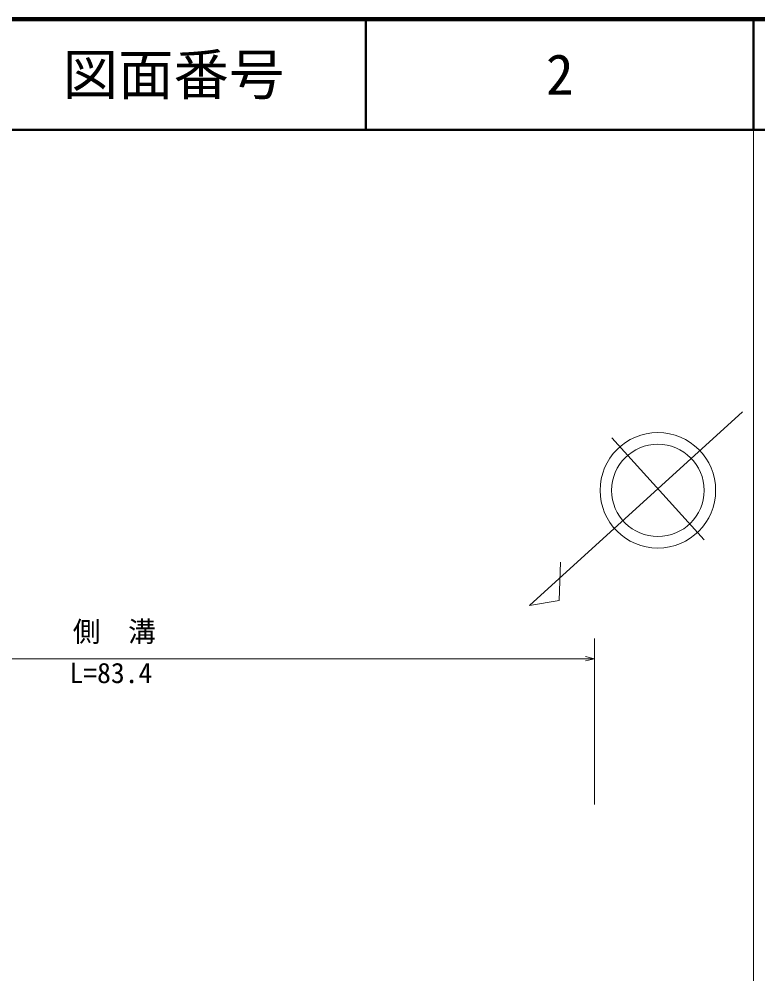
# Model space of a CAD drawing. Units: millimetres, scale not verified. Extents: x 40000 to 680000, y 20000 to 380000.
# Drawn here: x 512682 to 579385, y 293758 to 380000 of the extents above; entities that cross this region are included whole.
import ezdxf
from ezdxf.enums import TextEntityAlignment as Align

# ---------------------------------------------------------------- set-up
doc = ezdxf.new("R2010")
doc.units = ezdxf.units.MM
doc.header["$LTSCALE"] = 1000
for name, color, linetype, lineweight in [('M-BMK-SRVR', 3, 'Continuous', 13), ('M-STR-HTXT', 7, 'Continuous', 13), ('M-TTL', 2, 'Continuous', 140), ('M-TTL-BAND', 7, 'Continuous', 13), ('M-TTL-LINE', 7, 'Continuous', 50)]:
    doc.layers.add(name, color=color, linetype=linetype, lineweight=lineweight)
doc.layers.add('M-TTL-TXT', color=7, linetype='Continuous')
doc.styles.add('ＭＳ ゴシック', font='')
doc.styles.get('ＭＳ ゴシック').set_extended_font_data('MS Gothic')

msp = doc.modelspace()

# ---------------------------------------------------------------- linework, layer by layer
at = {"layer": 'M-BMK-SRVR'}
for p, q in [((577983, 344541), (558770, 327023)), ((574528, 332975), (566184, 342184)), ((561435, 327472), (561561, 330958)), ((558770, 327023), (561435, 327472))]:
    msp.add_line(p, q, dxfattribs=at)
for radius in [5217, 4174]:
    msp.add_circle((570354, 337434), radius, dxfattribs=at)
at = {"layer": 'M-STR-HTXT'}
for p, q in [((564622, 324061), (564622, 309048)), ((484907, 322222), (564622, 322222)), ((564622, 322222), (563822, 322422)), ((564622, 322222), (563822, 322022))]:
    msp.add_line(p, q, dxfattribs=at)
at = {"layer": 'M-TTL'}
msp.add_line((680000, 380000), (40000, 380000), dxfattribs=at)
at = {"layer": 'M-TTL-BAND'}
msp.add_line((579000, 20000), (579000, 370000), dxfattribs=at)
at = {"layer": 'M-TTL-LINE'}
for p, q in [((543997, 380000), (543997, 370000)), ((579000, 380000), (579000, 370000)), ((40000, 370000), (680000, 370000))]:
    msp.add_line(p, q, dxfattribs=at)

# ---------------------------------------------------------------- texts
at = {"layer": 'M-STR-HTXT', "style": 'ＭＳ ゴシック'}
for s, p in [('側\u3000溝', (521272, 323210)), ('L=83.4', (520970, 319477))]:
    msp.add_text(s, height=1833, dxfattribs=at).set_placement(p, align=Align.BOTTOM_CENTER)
at = {"layer": 'M-TTL-TXT', "style": 'ＭＳ ゴシック'}
for s, p in [('図面番号', (526622, 375000)), ('2', (561497, 375000))]:
    msp.add_text(s, height=3666, dxfattribs=at).set_placement(p, align=Align.MIDDLE_CENTER)

doc.saveas('drawing.dxf')
